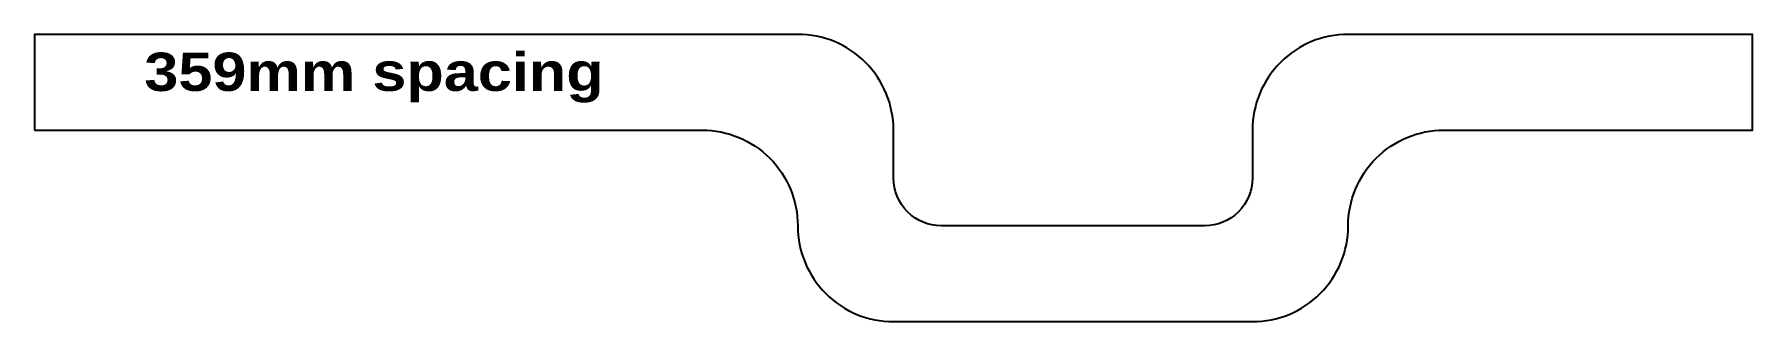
# Model space of a CAD drawing. Header units: millimetres. Extents: x 0 to 359, y -10 to 50.
import ezdxf

# ---------------------------------------------------------------- set-up
doc = ezdxf.new("R2010")
doc.units = ezdxf.units.MM
doc.styles.get("Standard").update_dxf_attribs({"font": 'arial.ttf'})

msp = doc.modelspace()

# ---------------------------------------------------------------- linework, layer by layer
msp.add_lwpolyline([(0, 30), (139.5, 30, -0.414214), (159.5, 10), (159.5, 10, 0.414214), (179.5, -10), (254.5, -10, 0.414214), (274.5, 10), (274.5, 10, -0.414214), (294.5, 30), (359, 30), (359, 50), (274.5, 50, 0.414214), (254.5, 30), (254.5, 20, -0.414214), (244.5, 10), (189.5, 10, -0.414214), (179.5, 20), (179.5, 30, 0.414214), (159.5, 50), (0, 50)], format="xyb", close=True)

# ---------------------------------------------------------------- texts
at = {"insert": (22.97, 46.19), "char_height": 8, "width": 154.4423, "attachment_point": 1}
msp.add_mtext('{\\fArial Black|b0|i0|c0|p0;359mm spacing}', dxfattribs=at)

doc.saveas('drawing.dxf')
